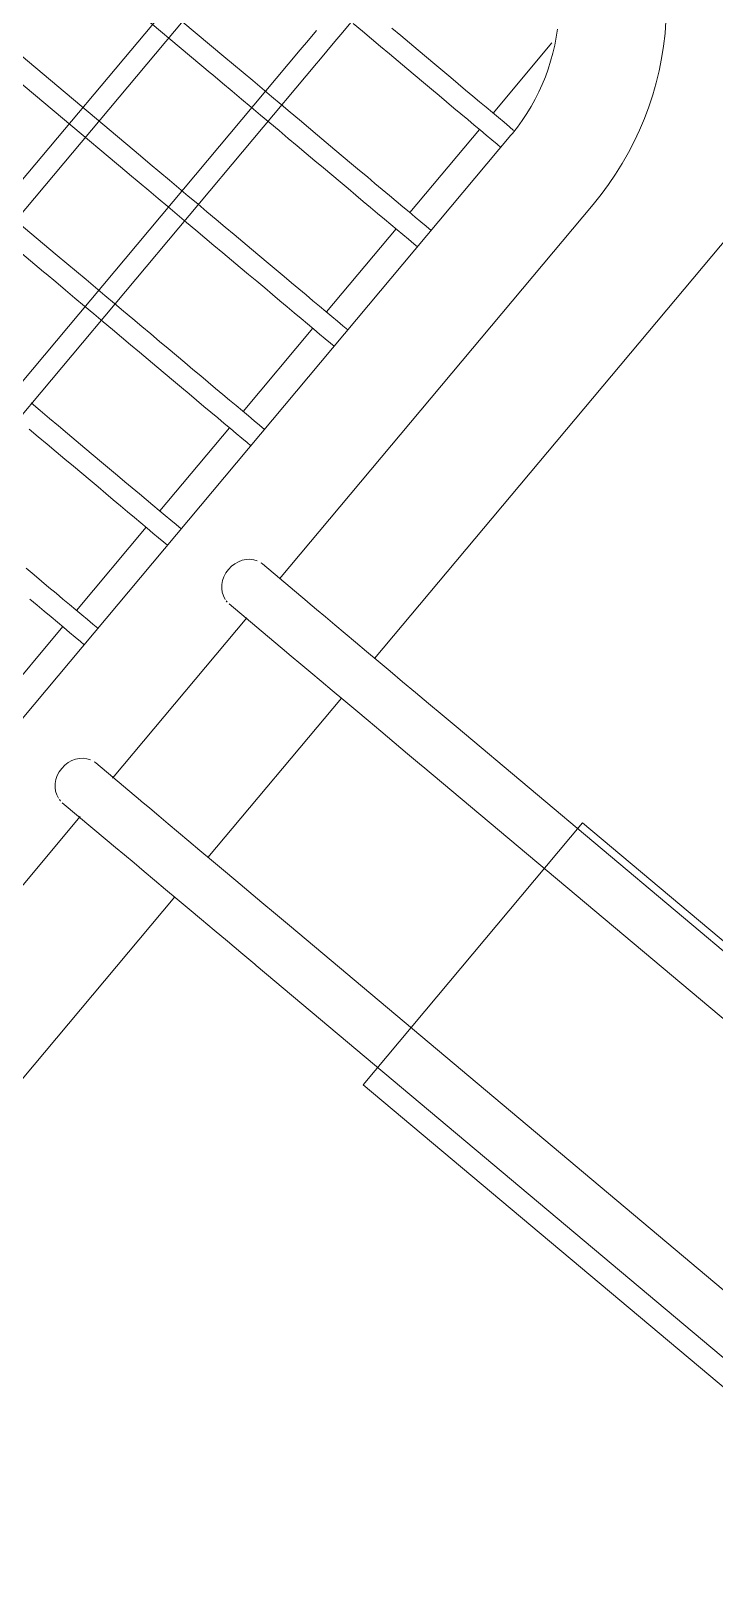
# Model space of a CAD drawing. Header units: metres. Extents: x 822482 to 822767, y 9662202 to 9662512.
# Drawn here: x 822649.4942 to 822649.547, y 9662450.8061 to 9662450.9258 of the extents above; entities that cross this region are included whole.
import ezdxf

# ---------------------------------------------------------------- set-up
doc = ezdxf.new("R2010")
doc.units = ezdxf.units.M
doc.layers.add('ARQ_NE_EQUIPAMENTOS', color=7, linetype='Continuous')
doc.layers.add('NE_PESSOAS', color=8, linetype='Continuous', lineweight=0)

# ---------------------------------------------------------------- blocks, each defined once
blk = doc.blocks.new('COZINHA TRAMONTINA')
at = {"lineweight": 0, "transparency": 33554687}
for p, q in [((-1.455819793131097, 0.3849438849150898), (-1.455819793131097, 0.3329394418779197)), ((-1.454180206868575, 0.3329394418779197), (-1.454180206868575, 0.3849438849150898)), ((-1.445819793131097, 0.3849438849150898), (-1.445819793131097, 0.3329394418779197)), ((-1.444180206868575, 0.3329394418779197), (-1.444180206868575, 0.3849438849150898)), ((-1.435819793131097, 0.3849438849150898), (-1.435819793131097, 0.3329394418779197)), ((-1.434180206868575, 0.3329394418779197), (-1.434180206868575, 0.3849438849150898)), ((-1.429999999999837, 0.3387558182858856), (-1.529999999999837, 0.3387558182858856)), ((-1.529999999999837, 0.3371230654699537), (-1.429999999999837, 0.3371230654699537)), ((-1.429999999999837, 0.3287558182858857), (-1.529999999999837, 0.3287558182858857)), ((-1.529999999999837, 0.3271230654699538), (-1.429999999999837, 0.3271230654699538)), ((-1.424599227701251, 0.3120811270615128), (-1.534999999999836, 0.3120811270615132)), ((-1.486226142602192, 0.3055467703268313), (-1.486226142602192, 0.3010305130699436)), ((-1.482226142602192, 0.3010305130699436), (-1.482226142602192, 0.3055467703268313)), ((-1.466226142602193, 0.3055467703268311), (-1.466226142602193, 0.3010305130699434)), ((-1.462226142602192, 0.3010305130699434), (-1.462226142602192, 0.3055467703268311)), ((-1.534999999999836, 0.3037977566943267), (-1.48615799425477, 0.3037977566943265)), ((-1.482294290949614, 0.3037977566943265), (-1.46615799425477, 0.3037977566943265)), ((-1.462264967397092, 0.3037977566943263), (-1.424599227701251, 0.3037977566943263)), ((-1.486226142602192, 0.2860486492801241), (-1.486226142602192, 0.2176044839862318)), ((-1.482226142602192, 0.2176044839862318), (-1.482226142602192, 0.2860486492801241)), ((-1.466226142602192, 0.286048649280124), (-1.466226142602192, 0.2176044839862318)), ((-1.462226142602192, 0.2176044839862318), (-1.462226142602192, 0.286048649280124)), ((-1.487967912626672, 0.2738140029765103), (-1.461627940268971, 0.2738140029765103)), ((-1.487967912626672, 0.2738140029765103), (-1.487967912626672, 0.2138608214186211)), ((-1.461627940268971, 0.2138608214186211), (-1.461627940268971, 0.2738140029765103))]:
    blk.add_line(p, q, dxfattribs=at)
at = {"lineweight": 0, "transparency": 33554687, "flags": 128}
for points in [[(-1.475819793131097, 0.312081127061513), (-1.475819793131097, 0.3124526380230188), (-1.475819793131097, 0.3129826559732658), (-1.475819793131097, 0.3135446005237396), (-1.475819793131097, 0.3141375726830345), (-1.475819793131097, 0.3147606238221897), (-1.475819793131097, 0.3154127571922931), (-1.475819793131097, 0.3160929295190669), (-1.475819793131097, 0.3168000526718838), (-1.475819793131097, 0.3175329954045443)], [(-1.474180206868575, 0.3192862700643512), (-1.474180206868575, 0.3184991325647091), (-1.474180206868575, 0.3177350964795331), (-1.474180206868575, 0.3169953841035738), (-1.474180206868575, 0.3162811788188358), (-1.474180206868575, 0.3155936232014192), (-1.474180206868575, 0.3149338171936409), (-1.474180206868575, 0.3143028163443626), (-1.474180206868575, 0.3137016301203364), (-1.474180206868575, 0.3131312202912747), (-1.474180206868575, 0.3125924993912232), (-1.474180206868575, 0.3120863292587006)], [(-1.465819793131097, 0.3120811270615129), (-1.465819793131097, 0.3124526380230188), (-1.465819793131097, 0.3129826559732658), (-1.465819793131097, 0.3135446005237396), (-1.465819793131097, 0.3141375726830345), (-1.465819793131097, 0.3147606238221897), (-1.465819793131097, 0.3154127571922931), (-1.465819793131097, 0.3160929295190669), (-1.465819793131097, 0.3168000526718838), (-1.465819793131097, 0.3175329954045443), (-1.465819793131097, 0.318290585165029), (-1.465819793131097, 0.3190716099713315), (-1.465819793131097, 0.3198748203503715), (-1.465819793131097, 0.320698931336885), (-1.465819793131097, 0.3215426245290945), (-1.465819793131097, 0.3224045501978707), (-1.465819793131097, 0.3232833294460112), (-1.465819793131097, 0.3241775564141822), (-1.465819793131097, 0.3250858005299924), (-1.465819793131097, 0.3260066087966053)], [(-1.464180206868575, 0.327191743197669), (-1.464180206868575, 0.3262571051262948), (-1.464180206868575, 0.3253331573682342), (-1.464180206868575, 0.3244213780428016), (-1.464180206868575, 0.323523225802415), (-1.464180206868575, 0.3226401374990637), (-1.464180206868575, 0.3217735258856509), (-1.464180206868575, 0.3209247773558904), (-1.464180206868575, 0.3200952497263737), (-1.464180206868575, 0.3192862700643512), (-1.464180206868575, 0.3184991325647091), (-1.464180206868575, 0.3177350964795331), (-1.464180206868575, 0.3169953841035738), (-1.464180206868575, 0.3162811788188358), (-1.464180206868575, 0.3155936232014192), (-1.464180206868575, 0.3149338171936409), (-1.464180206868575, 0.3143028163443626), (-1.464180206868575, 0.3137016301203364), (-1.464180206868575, 0.3131312202912747), (-1.464180206868575, 0.3125924993912232), (-1.464180206868575, 0.3120863292587006)], [(-1.455819793131097, 0.3120811270615129), (-1.455819793131097, 0.3124526380230188), (-1.455819793131097, 0.3129826559732658), (-1.455819793131097, 0.3135446005237396), (-1.455819793131097, 0.3141375726830345), (-1.455819793131097, 0.3147606238221897), (-1.455819793131097, 0.3154127571922931), (-1.455819793131097, 0.3160929295190669), (-1.455819793131097, 0.3168000526718838), (-1.455819793131097, 0.3175329954045443), (-1.455819793131097, 0.318290585165029), (-1.455819793131097, 0.3190716099713315), (-1.455819793131097, 0.3198748203503715), (-1.455819793131097, 0.320698931336885), (-1.455819793131097, 0.3215426245290945), (-1.455819793131097, 0.3224045501978707), (-1.455819793131097, 0.3232833294460112), (-1.455819793131097, 0.3241775564141822), (-1.455819793131097, 0.3250858005299924), (-1.455819793131097, 0.3260066087966053), (-1.455819793131097, 0.3269385081172227), (-1.455819793131097, 0.3278800076517264), (-1.455819793131097, 0.3288296012017036), (-1.455819793131097, 0.3297857696200434), (-1.455819793131097, 0.3307469832412483), (-1.455819793131097, 0.3317117043285723), (-1.455819793131097, 0.3326783895340719), (-1.455819793131097, 0.3329394418779197)], [(-1.454180206868575, 0.3329394418779197), (-1.454180206868575, 0.3319724915047437), (-1.454180206868575, 0.3310070880458932), (-1.454180206868575, 0.3300447759409603), (-1.454180206868575, 0.3290870946840307), (-1.454180206868575, 0.3281355763608212), (-1.454180206868575, 0.327191743197669), (-1.454180206868575, 0.3262571051262948), (-1.454180206868575, 0.3253331573682342), (-1.454180206868575, 0.3244213780428016), (-1.454180206868575, 0.323523225802415), (-1.454180206868575, 0.3226401374990637), (-1.454180206868575, 0.3217735258856509), (-1.454180206868575, 0.3209247773558904), (-1.454180206868575, 0.3200952497263737), (-1.454180206868575, 0.3192862700643512), (-1.454180206868575, 0.3184991325647091), (-1.454180206868575, 0.3177350964795331), (-1.454180206868575, 0.3169953841035738), (-1.454180206868575, 0.3162811788188358), (-1.454180206868575, 0.3155936232014192), (-1.454180206868575, 0.3149338171936409), (-1.454180206868575, 0.3143028163443626), (-1.454180206868575, 0.3137016301203364), (-1.454180206868575, 0.3131312202912747), (-1.454180206868575, 0.3125924993912232), (-1.454180206868575, 0.3120863292587006)], [(-1.445819793131097, 0.3120811270615129), (-1.445819793131097, 0.3124526380230188), (-1.445819793131097, 0.3129826559732658), (-1.445819793131097, 0.3135446005237396), (-1.445819793131097, 0.3141375726830345), (-1.445819793131097, 0.3147606238221897), (-1.445819793131097, 0.3154127571922931), (-1.445819793131097, 0.3160929295190669), (-1.445819793131097, 0.3168000526718838), (-1.445819793131097, 0.3175329954045443), (-1.445819793131097, 0.318290585165029), (-1.445819793131097, 0.3190716099713315), (-1.445819793131097, 0.3198748203503715), (-1.445819793131097, 0.320698931336885), (-1.445819793131097, 0.3215426245290945), (-1.445819793131097, 0.3224045501978707), (-1.445819793131097, 0.3232833294460112), (-1.445819793131097, 0.3241775564141822), (-1.445819793131097, 0.3250858005299924), (-1.445819793131097, 0.3260066087966053), (-1.445819793131097, 0.3269385081172227), (-1.445819793131097, 0.3278800076517264), (-1.445819793131097, 0.3288296012017036), (-1.445819793131097, 0.3297857696200434), (-1.445819793131097, 0.3307469832412483), (-1.445819793131097, 0.3317117043285723), (-1.445819793131097, 0.3326783895340719), (-1.445819793131097, 0.3329394418779197)], [(-1.444180206868575, 0.3329394418779197), (-1.444180206868575, 0.3319724915047437), (-1.444180206868575, 0.3310070880458932), (-1.444180206868575, 0.3300447759409603), (-1.444180206868575, 0.3290870946840307), (-1.444180206868575, 0.3281355763608212), (-1.444180206868575, 0.327191743197669), (-1.444180206868575, 0.3262571051262948), (-1.444180206868575, 0.3253331573682342), (-1.444180206868575, 0.3244213780428016), (-1.444180206868575, 0.323523225802415), (-1.444180206868575, 0.3226401374990637), (-1.444180206868575, 0.3217735258856509), (-1.444180206868575, 0.3209247773558904), (-1.444180206868575, 0.3200952497263737), (-1.444180206868575, 0.3192862700643512), (-1.444180206868575, 0.3184991325647091), (-1.444180206868575, 0.3177350964795331), (-1.444180206868575, 0.3169953841035738), (-1.444180206868575, 0.3162811788188358), (-1.444180206868575, 0.3155936232014192), (-1.444180206868575, 0.3149338171936409), (-1.444180206868575, 0.3143028163443626), (-1.444180206868575, 0.3137016301203364), (-1.444180206868575, 0.3131312202912747), (-1.444180206868575, 0.3125924993912232), (-1.444180206868575, 0.3120863292587006)], [(-1.435819793131097, 0.3120811270615128), (-1.435819793131097, 0.3124526380230188), (-1.435819793131097, 0.3129826559732658), (-1.435819793131097, 0.3135446005237396), (-1.435819793131097, 0.3141375726830345), (-1.435819793131097, 0.3147606238221897), (-1.435819793131097, 0.3154127571922931), (-1.435819793131097, 0.3160929295190669), (-1.435819793131097, 0.3168000526718838), (-1.435819793131097, 0.3175329954045443), (-1.435819793131097, 0.318290585165029), (-1.435819793131097, 0.3190716099713315), (-1.435819793131097, 0.3198748203503715), (-1.435819793131097, 0.320698931336885), (-1.435819793131097, 0.3215426245290945), (-1.435819793131097, 0.3224045501978707), (-1.435819793131097, 0.3232833294460112), (-1.435819793131097, 0.3241775564141822), (-1.435819793131097, 0.3250858005299924), (-1.435819793131097, 0.3260066087966053), (-1.435819793131097, 0.3269385081172227), (-1.435819793131097, 0.3278800076517264), (-1.435819793131097, 0.3288296012017036), (-1.435819793131097, 0.3297857696200434), (-1.435819793131097, 0.3307469832412483), (-1.435819793131097, 0.3317117043285723), (-1.435819793131097, 0.3326783895340719), (-1.435819793131097, 0.3329394418779197)], [(-1.434180206868575, 0.3329394418779197), (-1.434180206868575, 0.3319724915047437), (-1.434180206868575, 0.3310070880458932), (-1.434180206868575, 0.3300447759409603), (-1.434180206868575, 0.3290870946840307), (-1.434180206868575, 0.3281355763608212), (-1.434180206868575, 0.327191743197669), (-1.434180206868575, 0.3262571051262948), (-1.434180206868575, 0.3253331573682342), (-1.434180206868575, 0.3244213780428016), (-1.434180206868575, 0.323523225802415), (-1.434180206868575, 0.3226401374990637), (-1.434180206868575, 0.3217735258856509), (-1.434180206868575, 0.3209247773558904), (-1.434180206868575, 0.3200952497263737), (-1.434180206868575, 0.3192862700643512), (-1.434180206868575, 0.3184991325647091), (-1.434180206868575, 0.3177350964795331), (-1.434180206868575, 0.3169953841035738), (-1.434180206868575, 0.3162811788188358), (-1.434180206868575, 0.3155936232014192), (-1.434180206868575, 0.3149338171936409), (-1.434180206868575, 0.3143028163443626), (-1.434180206868575, 0.3137016301203364), (-1.434180206868575, 0.3131312202912747), (-1.434180206868575, 0.3125924993912232), (-1.434180206868575, 0.3120863292587006)], [(-1.425819793131097, 0.3120811270615128), (-1.425819793131097, 0.3124526380230188), (-1.425819793131097, 0.3129826559732658), (-1.425819793131097, 0.3135446005237396), (-1.425819793131097, 0.3141375726830345), (-1.425819793131097, 0.3147606238221897), (-1.425819793131097, 0.3154127571922931), (-1.425819793131097, 0.3160929295190669), (-1.425819793131097, 0.3168000526718838), (-1.425819793131097, 0.3175329954045443), (-1.425819793131097, 0.318290585165029), (-1.425819793131097, 0.3190716099713315), (-1.425819793131097, 0.3198748203503715), (-1.425819793131097, 0.320698931336885), (-1.425819793131097, 0.3215426245290945), (-1.425819793131097, 0.3224045501978707), (-1.425819793131097, 0.3232833294460112), (-1.425819793131097, 0.3241775564141822), (-1.425819793131097, 0.3250858005299924), (-1.425819793131097, 0.3260066087966053), (-1.425819793131097, 0.3269385081172227)], [(-1.424180206868575, 0.3244213780428016), (-1.424180206868575, 0.323523225802415), (-1.424180206868575, 0.3226401374990637), (-1.424180206868575, 0.3217735258856509), (-1.424180206868575, 0.3209247773558904), (-1.424180206868575, 0.3200952497263737), (-1.424180206868575, 0.3192862700643512), (-1.424180206868575, 0.3184991325647091), (-1.424180206868575, 0.3177350964795331), (-1.424180206868575, 0.3169953841035738), (-1.424180206868575, 0.3162811788188358), (-1.424180206868575, 0.3155936232014192), (-1.424180206868575, 0.3149338171936409), (-1.424180206868575, 0.3143028163443626), (-1.424180206868575, 0.3137016301203364), (-1.424180206868575, 0.3131312202912747), (-1.424180206868575, 0.3125924993912232), (-1.424180206868575, 0.3121644754873222)], [(-1.429999999999837, 0.3287558182858857), (-1.429032912994171, 0.3287558182858857), (-1.428067373121414, 0.3287558182858857)], [(-1.425889578592924, 0.3271230654699538), (-1.426845882120236, 0.3271230654699538), (-1.427807231563313, 0.3271230654699538), (-1.428772088968123, 0.3271230654699538), (-1.429738910768644, 0.3271230654699538), (-1.429999999999837, 0.3271230654699538)], [(-1.424599227701251, 0.3037977566943267), (-1.423633817784616, 0.3038170674674979), (-1.422669952317904, 0.3038749688938935), (-1.421709173280249, 0.3039713683435832), (-1.420753017713156, 0.3041061115980116), (-1.419803015261562, 0.304278983096715), (-1.418860685726734, 0.3044897062821733), (-1.417927536634909, 0.3047379440422411), (-1.417005060825572, 0.3050232992494571), (-1.416094734063233, 0.3053453153963623), (-1.415198012676519, 0.3057034773258147), (-1.41431633122836, 0.3060972120551311), (-1.41345110022099, 0.3065258896927368), (-1.412603703839448, 0.3069888244458578), (-1.411775497737176, 0.3074852757176436), (-1.410967806867263, 0.308014449291963), (-1.410181923362804, 0.3085754986039816)], [(-1.416030943638764, 0.3145951300919644), (-1.416571427495612, 0.3142631641432951), (-1.417124754120282, 0.3139530773215508), (-1.417690038308213, 0.313665365699498), (-1.418266375725291, 0.3134004895543568), (-1.418852844354594, 0.3131588726314556), (-1.419448505971422, 0.3129409014663289), (-1.420052407644256, 0.3127469247663426), (-1.420663583259244, 0.3125772528528375), (-1.42128105506578, 0.3124321571646803), (-1.421903835240694, 0.3123118698240199), (-1.422530927468558, 0.3122165832649416), (-1.423161328535581, 0.3121464499256131), (-1.423794029934534, 0.3121015820044162), (-1.424428019478146, 0.3120820512804539), (-1.424599227701251, 0.3120811270615132)], [(-1.486226142602192, 0.3010305130699436), (-1.486226142602192, 0.3001837528955696), (-1.486226142602192, 0.2992816389660494), (-1.486226142602192, 0.2983256144712295), (-1.486226142602192, 0.2973172088463608), (-1.486226142602192, 0.2962580353253275), (-1.486226142602192, 0.2951497883598188), (-1.486226142602192, 0.2939942409085657), (-1.486226142602192, 0.292793241600987), (-1.486226142602192, 0.2915487117797749), (-1.486226142602192, 0.2902626424271582), (-1.486226142602192, 0.2889370909797537), (-1.486226142602192, 0.2875741780371086), (-1.486226142602192, 0.2861760839691914), (-1.486226142602192, 0.2860486492801242)], [(-1.482226142602192, 0.2860486492801241), (-1.482226142602192, 0.2874497997145867), (-1.482226142602192, 0.2888159680025608), (-1.482226142602192, 0.2901449685662193), (-1.482226142602192, 0.2914346752881655), (-1.482226142602192, 0.2926830249127668), (-1.482226142602192, 0.2938880203469246), (-1.482226142602192, 0.2950477338549959), (-1.482226142602192, 0.2961603101427602), (-1.482226142602192, 0.2972239693254941), (-1.482226142602192, 0.2982370097754071), (-1.482226142602192, 0.2991978108438831), (-1.482226142602192, 0.3001048354541725), (-1.482226142602192, 0.300956632560387), (-1.482226142602192, 0.3010305130699436)], [(-1.466226142602193, 0.3010305130699434), (-1.466226142602193, 0.3001837528955694), (-1.466226142602193, 0.2992816389660493), (-1.466226142602193, 0.2983256144712295), (-1.466226142602193, 0.2973172088463606), (-1.466226142602193, 0.2962580353253274), (-1.466226142602193, 0.2951497883598186), (-1.466226142602193, 0.2939942409085657), (-1.466226142602193, 0.2927932416009869), (-1.466226142602193, 0.2915487117797749), (-1.466226142602193, 0.290262642427158), (-1.466226142602193, 0.2889370909797537), (-1.466226142602193, 0.2875741780371084), (-1.466226142602193, 0.2861760839691914), (-1.466226142602193, 0.2860486492801241)], [(-1.462226142602192, 0.2860486492801241), (-1.462226142602192, 0.2874497997145866), (-1.462226142602192, 0.2888159680025607), (-1.462226142602192, 0.2901449685662192), (-1.462226142602192, 0.2914346752881653), (-1.462226142602192, 0.2926830249127668), (-1.462226142602192, 0.2938880203469245), (-1.462226142602192, 0.2950477338549957), (-1.462226142602192, 0.2961603101427601), (-1.462226142602192, 0.2972239693254941), (-1.462226142602192, 0.2982370097754071), (-1.462226142602192, 0.299197810843883), (-1.462226142602192, 0.3001048354541724), (-1.462226142602192, 0.3009566325603868), (-1.462226142602192, 0.3010305130699434)]]:
    blk.add_lwpolyline(points, dxfattribs=at)
at = {"lineweight": 0, "transparency": 33554687}
for centre, major_axis, ratio, start_param, end_param in [((-1.484226142602193, 0.3055467703268317), (0.001999999999999999, 0), 0.8660254037844407, 0.2617993877991551, 2.879793265790638), ((-1.464226142602193, 0.3055467703268316), (0.002000000000000009, 0), 0.8660254037844362, 0.2617993877991575, 2.879793265790637), ((-1.484226142602193, 0.3055467703268317), (-0.002, 5.66553889764798e-19), 0.8660254037844397, 6.095237661645747, 6.283185307179575), ((-1.484226142602193, 0.3055467703268317), (0.001999999999999998, 0), 0.8660254037844399, 6.922665670980818e-15, 0.1879476455338343), ((-1.464226142602193, 0.3055467703268316), (-0.002000000000000014, 1.122469492616638e-17), 0.8660254037844333, 6.095237661645689, 6.283185307179579), ((-1.464226142602193, 0.3055467703268316), (0.001999999999999998, 0), 0.8660254037844404, 8.461035820087664e-15, 0.2001068804695128)]:
    blk.add_ellipse(centre, major_axis=major_axis, ratio=ratio, start_param=start_param, end_param=end_param, dxfattribs=at)
at = {"layer": 'NE_PESSOAS', "lineweight": 0, "transparency": 33554687}
for p, q in [((-1.484180206868587, 0.3142394418778167), (-1.475819793130995, 0.3142394418778167)), ((-1.484180206868587, 0.3142394418778167), (-1.475819793130995, 0.3142394418778167)), ((-1.474180206868823, 0.3142394418778167), (-1.465819793131232, 0.3142394418778167)), ((-1.474180206868823, 0.3142394418778167), (-1.465819793131232, 0.3142394418778167)), ((-1.464180206868605, 0.3142394418778167), (-1.455819793131013, 0.3142394418778167)), ((-1.464180206868605, 0.3142394418778167), (-1.455819793131013, 0.3142394418778167)), ((-1.454180206868386, 0.3142394418778167), (-1.44581979313125, 0.3142394418778167)), ((-1.454180206868386, 0.3142394418778167), (-1.44581979313125, 0.3142394418778167)), ((-1.444180206868623, 0.3142394418778167), (-1.435819793131031, 0.3142394418778167)), ((-1.444180206868623, 0.3142394418778167), (-1.435819793131031, 0.3142394418778167)), ((-1.434180206868405, 0.3142394418778167), (-1.425819793131268, 0.3142394418778167)), ((-1.434180206868405, 0.3142394418778167), (-1.425819793131268, 0.3142394418778167)), ((-1.424180206868641, 0.3142394418778167), (-1.417106983142276, 0.3142394418778167)), ((-1.424180206868641, 0.3142394418778167), (-1.417106983142276, 0.3142394418778167)), ((-1.486216524564497, 0.2942394418778349), (-1.554999999999836, 0.2942394418778349)), ((-1.466216524564516, 0.2942394418778349), (-1.482247729870323, 0.2942394418778349)), ((-1.337752270129386, 0.2942394418778349), (-1.462247729870342, 0.2942394418778349))]:
    blk.add_line(p, q, dxfattribs=at)
blk = doc.blocks.new('A$C8f1b9c42')
at = {"layer": 'ARQ_NE_EQUIPAMENTOS', "linetype": 'Continuous', "lineweight": 0, "transparency": 33554687, "rotation": 270}
blk.add_blockref('COZINHA TRAMONTINA', (372.1181330336258, -253.4648018022999), dxfattribs=at)

msp = doc.modelspace()

# ---------------------------------------------------------------- block references
at = {"ltscale": 10, "rotation": 140.0090103764572}
msp.add_blockref('A$C8f1b9c42', (822772.889044792, 9662018.469655523), dxfattribs=at)

doc.saveas('drawing.dxf')
